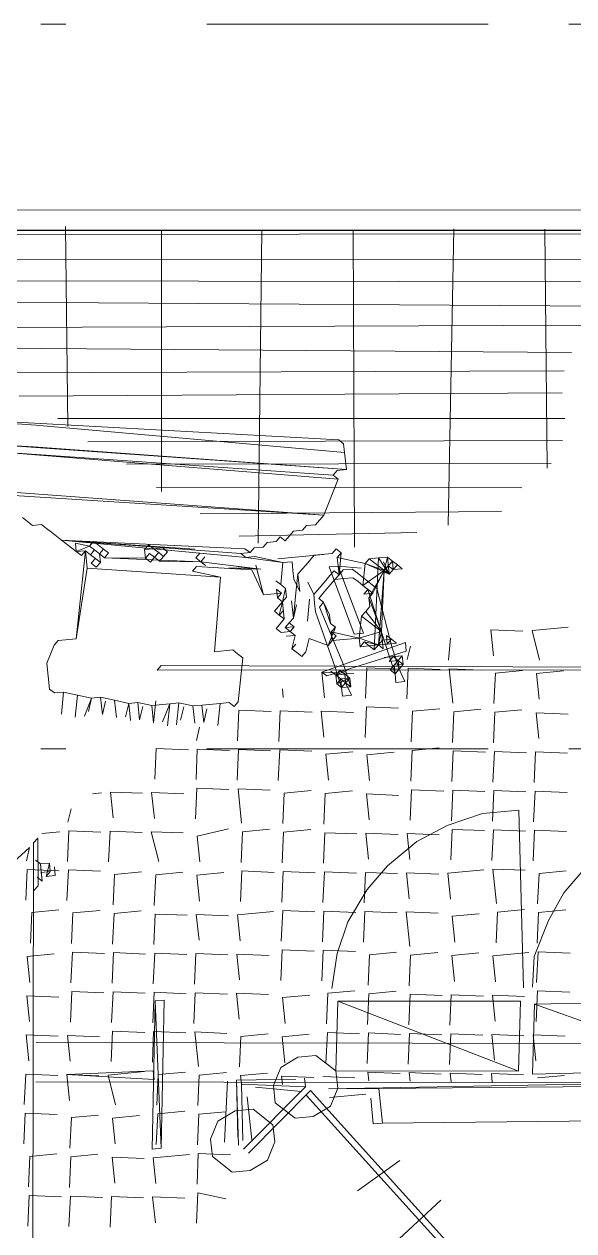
# Paper-space layout '01 Roof Support Layout' of a CAD drawing. Header units: millimetres. Extents: x 5 to 415, y 7 to 290.
# Drawn here: x 116.58 to 122.05, y 121.41 to 133.4 of the extents above; entities that cross this region are included whole.
import ezdxf

# ---------------------------------------------------------------- set-up
doc = ezdxf.new("R2010")
doc.units = ezdxf.units.MM
doc.linetypes.add('B2_DASH_DOT', pattern=[5.25, 2.8, -0.8, 0.25, -1.4])
doc.layers.add('GA_REFERENCE', color=253, linetype='Continuous')
doc.layers.add('UPPER_ROOF', color=7, linetype='Continuous')

# ---------------------------------------------------------------- blocks, each defined once
blk = doc.blocks.new('SHEET_01_ROOF')
at = {"layer": 'GA_REFERENCE', "lineweight": 5}
for p, q in [((138.681, 131.535), (106.489, 131.565)), ((106.058, 131.352), (139.107, 131.359)), ((106.058, 131.352), (139.017, 131.35)), ((128.17, 131.321), (115.687, 131.309)), ((116.995, 131.39), (117.02, 129.404)), ((117.952, 131.35), (117.95, 128.757)), ((118.95, 131.358), (118.912, 128.243)), ((119.858, 131.357), (119.869, 128.204)), ((120.856, 131.365), (120.8, 128.421)), ((121.764, 131.364), (121.785, 128.989)), ((128.107, 131.055), (115.803, 131.061)), ((127.994, 130.829), (115.871, 130.851)), ((122.344, 130.598), (115.938, 130.642)), ((122.182, 130.41), (115.965, 130.385)), ((122.029, 130.136), (116.122, 130.184)), ((121.956, 129.956), (116.238, 129.935)), ((121.934, 129.738), (116.535, 129.704)), ((116.153, 129.452), (116.701, 129.417)), ((116.242, 129.46), (119.713, 129.269)), ((119.713, 129.269), (116.242, 129.46)), ((116.701, 129.417), (119.771, 129.145)), ((121.961, 129.481), (116.921, 129.481)), ((121.938, 129.263), (117.218, 129.25)), ((119.713, 129.269), (119.762, 129.231)), ((116.13, 129.234), (116.678, 129.199)), ((119.789, 128.974), (116.13, 129.234)), ((119.658, 128.918), (116.229, 129.157)), ((116.229, 129.157), (119.708, 128.88)), ((116.678, 129.199), (119.789, 128.974)), ((119.762, 129.231), (119.771, 129.145)), ((119.771, 129.145), (119.789, 128.974)), ((119.789, 128.974), (119.771, 129.145)), ((121.825, 129.036), (117.604, 129.027)), ((119.699, 128.965), (119.658, 128.918)), ((119.658, 128.918), (119.708, 128.88)), ((119.789, 128.974), (119.699, 128.965)), ((119.564, 128.521), (116.224, 128.767)), ((121.533, 128.793), (117.901, 128.796)), ((119.708, 128.88), (119.564, 128.521)), ((119.564, 128.521), (119.708, 128.88)), ((116.273, 128.729), (119.564, 128.521)), ((121.33, 128.558), (118.336, 128.534)), ((116.619, 128.459), (116.57, 128.497)), ((116.57, 128.497), (116.619, 128.459)), ((116.669, 128.42), (116.619, 128.459)), ((116.619, 128.459), (116.669, 128.42)), ((116.759, 128.429), (116.669, 128.42)), ((116.669, 128.42), (116.759, 128.429)), ((116.808, 128.39), (116.759, 128.429)), ((116.759, 128.429), (116.808, 128.39)), ((119.393, 128.418), (119.352, 128.371)), ((119.352, 128.371), (119.393, 128.418)), ((119.483, 128.426), (119.393, 128.418)), ((119.393, 128.418), (119.483, 128.426)), ((119.564, 128.521), (119.483, 128.426)), ((119.483, 128.426), (119.564, 128.521)), ((116.857, 128.352), (116.808, 128.39)), ((116.808, 128.39), (116.857, 128.352)), ((116.907, 128.313), (116.857, 128.352)), ((116.857, 128.352), (116.907, 128.313)), ((116.956, 128.274), (116.907, 128.313)), ((116.907, 128.313), (116.956, 128.274)), ((120.49, 128.349), (118.723, 128.312)), ((119.132, 128.307), (119.091, 128.26)), ((119.091, 128.26), (119.132, 128.307)), ((119.181, 128.268), (119.132, 128.307)), ((119.132, 128.307), (119.181, 128.268)), ((119.222, 128.315), (119.181, 128.268)), ((119.181, 128.268), (119.222, 128.315)), ((119.262, 128.362), (119.222, 128.315)), ((119.222, 128.315), (119.262, 128.362)), ((119.352, 128.371), (119.262, 128.362)), ((119.262, 128.362), (119.352, 128.371)), ((117.055, 128.197), (116.956, 128.274)), ((118.781, 128.187), (116.956, 128.274)), ((116.956, 128.274), (118.741, 128.14)), ((118.282, 128.184), (116.956, 128.274)), ((116.956, 128.274), (117.873, 128.188)), ((117.104, 128.159), (117.055, 128.197)), ((117.104, 128.159), (117.055, 128.197)), ((117.055, 128.197), (117.104, 128.159)), ((117.104, 128.159), (117.096, 128.244)), ((117.096, 128.244), (117.235, 128.214)), ((117.235, 128.214), (117.104, 128.159)), ((117.104, 127.294), (117.194, 128.167)), ((117.194, 128.167), (117.104, 128.159)), ((117.154, 128.12), (117.194, 128.167)), ((117.194, 128.167), (117.212, 127.996)), ((117.194, 128.167), (117.244, 128.129)), ((117.235, 128.214), (117.275, 128.261)), ((117.235, 128.214), (117.235, 128.214)), ((117.235, 128.214), (117.284, 128.176)), ((117.284, 128.176), (117.244, 128.129)), ((117.244, 128.129), (117.284, 128.176)), ((117.275, 128.261), (117.325, 128.223)), ((117.284, 128.176), (117.334, 128.137)), ((117.334, 128.137), (117.284, 128.176)), ((117.284, 128.176), (117.334, 128.137)), ((117.325, 128.223), (117.374, 128.184)), ((117.334, 128.137), (117.374, 128.184)), ((117.374, 128.184), (117.424, 128.146)), ((117.374, 128.184), (117.424, 128.146)), ((117.783, 128.18), (117.824, 128.227)), ((117.873, 128.188), (117.783, 128.18)), ((117.792, 128.094), (117.783, 128.18)), ((117.824, 128.227), (117.873, 128.188)), ((117.873, 128.188), (117.963, 128.197)), ((117.923, 128.15), (117.873, 128.188)), ((117.873, 128.188), (118.79, 128.102)), ((117.963, 128.197), (118.012, 128.158)), ((118.831, 128.149), (118.781, 128.187)), ((118.781, 128.187), (118.831, 128.149)), ((118.781, 128.187), (118.831, 128.149)), ((118.871, 128.196), (118.831, 128.149)), ((118.831, 128.149), (118.871, 128.196)), ((118.961, 128.204), (118.871, 128.196)), ((118.871, 128.196), (118.961, 128.204)), ((119.002, 128.251), (118.961, 128.204)), ((118.961, 128.204), (119.002, 128.251)), ((119.091, 128.26), (119.002, 128.251)), ((119.002, 128.251), (119.091, 128.26)), ((119.649, 128.14), (119.689, 128.187)), ((119.689, 128.187), (119.739, 128.148)), ((117.104, 128.159), (117.154, 128.12)), ((117.244, 128.129), (117.293, 128.09)), ((117.293, 128.09), (117.253, 128.043)), ((117.302, 128.005), (117.253, 128.043)), ((117.343, 128.052), (117.293, 128.09)), ((117.343, 128.052), (117.302, 128.005)), ((117.383, 128.099), (117.334, 128.137)), ((117.343, 128.052), (117.334, 128.137)), ((117.343, 128.052), (117.343, 128.052)), ((117.424, 128.146), (117.383, 128.099)), ((118.341, 128.059), (117.383, 128.099)), ((117.383, 128.099), (117.792, 128.094)), ((117.792, 128.094), (117.833, 128.141)), ((117.842, 128.056), (117.792, 128.094)), ((117.833, 128.141), (117.882, 128.103)), ((117.882, 128.103), (117.842, 128.056)), ((117.882, 128.103), (117.923, 128.15)), ((117.931, 128.064), (117.882, 128.103)), ((117.923, 128.15), (117.972, 128.111)), ((117.972, 128.111), (117.923, 128.15)), ((117.972, 128.111), (117.931, 128.064)), ((118.341, 128.059), (117.931, 128.064)), ((118.012, 128.158), (117.972, 128.111)), ((118.332, 128.145), (118.291, 128.098)), ((118.291, 128.098), (118.341, 128.059)), ((118.291, 128.098), (118.341, 128.059)), ((118.79, 128.102), (118.332, 128.145)), ((118.341, 128.059), (118.381, 128.106)), ((118.39, 128.021), (118.341, 128.059)), ((118.341, 128.059), (118.938, 127.986)), ((118.831, 128.149), (118.741, 128.14)), ((118.741, 128.14), (118.79, 128.102)), ((118.741, 128.14), (118.79, 128.102)), ((118.79, 128.102), (118.88, 128.11)), ((118.79, 128.102), (119.159, 128.05)), ((118.88, 128.11), (119.159, 128.05)), ((119.559, 128.131), (119.109, 128.089)), ((119.136, 127.832), (119.159, 128.05)), ((119.159, 128.05), (119.249, 128.059)), ((119.249, 128.059), (119.258, 127.973)), ((119.388, 128.029), (119.469, 128.123)), ((119.469, 128.123), (119.649, 128.14)), ((119.739, 128.148), (119.698, 128.101)), ((119.698, 128.101), (119.707, 128.015)), ((119.698, 128.101), (119.707, 128.015)), ((119.977, 128.041), (119.698, 128.101)), ((119.739, 128.148), (119.716, 127.93)), ((120.017, 128.088), (119.977, 128.041)), ((120.107, 128.096), (120.017, 128.088)), ((120.017, 128.088), (120.107, 128.096)), ((120.107, 128.096), (120.017, 128.088)), ((120.017, 128.088), (120.107, 128.096)), ((120.017, 128.088), (120.215, 127.934)), ((120.017, 128.088), (120.017, 128.088)), ((120.066, 127.185), (120.107, 128.096)), ((120.197, 128.105), (120.107, 128.096)), ((120.107, 128.096), (120.197, 128.105)), ((120.215, 127.934), (120.107, 128.096)), ((120.157, 128.058), (120.215, 127.934)), ((120.197, 128.105), (120.166, 127.972)), ((120.247, 128.066), (120.166, 127.972)), ((120.197, 128.105), (120.215, 127.934)), ((120.215, 127.934), (120.197, 128.105)), ((120.197, 128.105), (120.247, 128.066)), ((120.215, 127.934), (120.197, 128.105)), ((120.247, 128.066), (120.206, 128.019)), ((120.296, 128.028), (120.247, 128.066)), ((120.255, 127.981), (120.247, 128.066)), ((117.212, 127.996), (117.104, 127.294)), ((118.538, 127.905), (117.212, 127.996)), ((118.3, 128.012), (118.26, 127.965)), ((118.26, 127.965), (118.538, 127.905)), ((118.538, 127.905), (118.26, 127.965)), ((118.848, 127.978), (118.3, 128.012)), ((118.3, 128.012), (118.848, 127.978)), ((118.938, 127.986), (118.619, 127.999)), ((118.938, 127.986), (118.709, 128.008)), ((118.965, 127.729), (118.848, 127.978)), ((118.965, 127.729), (118.889, 128.025)), ((119.258, 127.973), (119.266, 127.887)), ((119.284, 127.716), (119.307, 127.935)), ((119.307, 127.935), (119.347, 127.982)), ((119.325, 127.763), (119.307, 127.935)), ((119.347, 127.982), (119.388, 128.029)), ((119.707, 128.015), (119.617, 128.007)), ((119.868, 127.339), (119.617, 128.007)), ((119.667, 127.968), (119.626, 127.921)), ((119.716, 127.93), (119.667, 127.968)), ((119.716, 127.93), (119.676, 127.883)), ((119.707, 128.015), (119.716, 127.93)), ((119.707, 128.015), (119.936, 127.994)), ((119.707, 128.015), (119.958, 127.348)), ((119.756, 127.977), (119.716, 127.93)), ((119.846, 127.985), (119.756, 127.977)), ((119.896, 127.947), (119.846, 127.985)), ((119.945, 127.908), (119.896, 127.947)), ((119.977, 128.041), (119.954, 127.823)), ((119.977, 128.041), (119.954, 127.823)), ((119.954, 127.823), (119.977, 128.041)), ((119.954, 127.823), (120.166, 127.972)), ((120.166, 127.972), (119.954, 127.823)), ((119.954, 127.823), (120.166, 127.972)), ((120.215, 127.934), (119.977, 128.041)), ((120.166, 127.972), (119.977, 128.041)), ((120.215, 127.934), (119.977, 128.041)), ((120.012, 127.699), (120.166, 127.972)), ((120.166, 127.972), (120.012, 127.699)), ((120.053, 127.746), (120.166, 127.972)), ((120.107, 127.232), (120.166, 127.972)), ((120.138, 127.365), (120.166, 127.972)), ((120.138, 127.365), (120.166, 127.972)), ((120.206, 128.019), (120.166, 127.972)), ((120.166, 127.972), (120.215, 127.934)), ((120.166, 127.972), (120.215, 127.934)), ((120.206, 128.019), (120.206, 128.019)), ((120.206, 128.019), (120.255, 127.981)), ((120.215, 127.934), (120.255, 127.981)), ((120.255, 127.981), (120.296, 128.028)), ((120.345, 127.989), (120.255, 127.981)), ((120.255, 127.981), (120.255, 127.981)), ((120.296, 128.028), (120.296, 128.028)), ((120.296, 128.028), (120.345, 127.989)), ((118.538, 127.905), (118.479, 127.165)), ((118.538, 127.905), (118.479, 127.165)), ((119.087, 127.87), (119.136, 127.832)), ((119.185, 127.793), (119.136, 127.832)), ((119.136, 127.832), (119.185, 127.793)), ((119.266, 127.887), (119.325, 127.763)), ((119.325, 127.763), (119.266, 127.887)), ((119.406, 127.857), (119.464, 127.733)), ((119.545, 127.827), (119.505, 127.78)), ((119.586, 127.874), (119.545, 127.827)), ((119.676, 127.883), (119.554, 127.742)), ((119.626, 127.921), (119.586, 127.874)), ((119.635, 127.836), (119.595, 127.789)), ((119.676, 127.883), (119.635, 127.836)), ((119.765, 127.891), (119.676, 127.883)), ((119.855, 127.9), (119.765, 127.891)), ((119.905, 127.861), (119.855, 127.9)), ((119.954, 127.823), (119.905, 127.861)), ((119.995, 127.87), (119.945, 127.908)), ((120.053, 127.746), (119.954, 127.823)), ((119.954, 127.823), (120.053, 127.746)), ((119.954, 127.823), (120.004, 127.784)), ((120.004, 127.784), (119.954, 127.823)), ((120.004, 127.784), (119.954, 127.823)), ((120.044, 127.831), (119.995, 127.87)), ((120.093, 127.793), (120.044, 127.831)), ((119.145, 127.746), (118.965, 127.729)), ((119.145, 127.746), (118.965, 127.729)), ((119.145, 127.746), (119.095, 127.785)), ((119.095, 127.785), (119.104, 127.699)), ((119.145, 127.746), (119.095, 127.785)), ((119.104, 127.699), (119.145, 127.746)), ((119.104, 127.699), (119.145, 127.746)), ((119.104, 127.699), (119.145, 127.746)), ((119.154, 127.661), (119.104, 127.699)), ((119.154, 127.661), (119.104, 127.699)), ((119.185, 127.793), (119.154, 127.661)), ((119.185, 127.793), (119.154, 127.661)), ((119.154, 127.661), (119.194, 127.708)), ((119.185, 127.793), (119.194, 127.708)), ((119.262, 127.498), (119.284, 127.716)), ((119.424, 127.686), (119.401, 127.468)), ((119.505, 127.78), (119.464, 127.733)), ((119.464, 127.733), (119.473, 127.648)), ((119.554, 127.742), (119.514, 127.695)), ((119.554, 127.742), (119.514, 127.695)), ((119.514, 127.695), (119.563, 127.656)), ((119.514, 127.695), (119.563, 127.656)), ((119.595, 127.789), (119.554, 127.742)), ((120.004, 127.784), (119.963, 127.737)), ((119.963, 127.737), (120.004, 127.784)), ((119.963, 127.737), (120.053, 127.746)), ((120.053, 127.746), (119.963, 127.737)), ((120.205, 127.155), (120.004, 127.784)), ((120.012, 127.699), (120.053, 127.746)), ((120.053, 127.746), (120.012, 127.699)), ((120.053, 127.746), (120.012, 127.699)), ((120.138, 127.365), (120.012, 127.699)), ((120.012, 127.699), (120.138, 127.365)), ((120.012, 127.699), (120.021, 127.613)), ((120.012, 127.699), (120.021, 127.613)), ((120.246, 127.202), (120.093, 127.793)), ((119.073, 127.567), (119.113, 127.614)), ((119.073, 127.567), (119.113, 127.614)), ((119.113, 127.614), (119.073, 127.567)), ((119.122, 127.528), (119.073, 127.567)), ((119.122, 127.528), (119.073, 127.567)), ((119.113, 127.614), (119.154, 127.661)), ((119.154, 127.661), (119.122, 127.528)), ((119.163, 127.575), (119.122, 127.528)), ((119.172, 127.49), (119.154, 127.661)), ((119.262, 127.498), (119.244, 127.669)), ((119.293, 127.631), (119.262, 127.498)), ((119.473, 127.648), (119.482, 127.562)), ((119.563, 127.656), (119.522, 127.609)), ((119.522, 127.609), (119.765, 127.027)), ((119.563, 127.656), (119.621, 127.532)), ((119.63, 127.446), (119.563, 127.656)), ((119.563, 127.656), (119.621, 127.532)), ((119.63, 127.446), (119.563, 127.656)), ((119.981, 127.566), (119.94, 127.519)), ((119.981, 127.566), (119.94, 127.519)), ((119.981, 127.566), (119.94, 127.519)), ((120.021, 127.613), (119.981, 127.566)), ((120.021, 127.613), (119.981, 127.566)), ((120.138, 127.365), (119.981, 127.566)), ((119.172, 127.49), (119.122, 127.528)), ((119.131, 127.443), (119.172, 127.49)), ((119.172, 127.49), (119.172, 127.49)), ((119.181, 127.404), (119.221, 127.451)), ((119.221, 127.451), (119.262, 127.498)), ((119.262, 127.498), (119.221, 127.451)), ((119.221, 127.451), (119.27, 127.412)), ((119.27, 127.412), (119.221, 127.451)), ((119.221, 127.451), (119.27, 127.412)), ((119.482, 127.562), (119.675, 127.018)), ((119.621, 127.532), (119.63, 127.446)), ((119.621, 127.532), (119.63, 127.446)), ((119.63, 127.446), (119.68, 127.408)), ((119.63, 127.446), (119.63, 127.446)), ((119.94, 127.519), (119.918, 127.301)), ((119.94, 127.519), (119.918, 127.301)), ((119.918, 127.301), (119.94, 127.519)), ((120.138, 127.365), (119.94, 127.519)), ((119.94, 127.519), (120.138, 127.365)), ((120.138, 127.365), (119.94, 127.519)), ((119.94, 127.519), (120.138, 127.365)), ((119.091, 127.395), (119.131, 127.443)), ((119.14, 127.357), (119.091, 127.395)), ((119.23, 127.365), (119.14, 127.357)), ((119.23, 127.365), (119.14, 127.357)), ((119.27, 127.412), (119.181, 127.404)), ((119.181, 127.404), (119.23, 127.365)), ((119.279, 127.327), (119.189, 127.318)), ((119.27, 127.412), (119.23, 127.365)), ((119.23, 127.365), (119.27, 127.412)), ((119.279, 127.327), (119.23, 127.365)), ((119.248, 127.194), (119.279, 127.327)), ((119.248, 127.194), (119.279, 127.327)), ((119.27, 127.412), (119.27, 127.412)), ((119.68, 127.408), (119.607, 127.228)), ((119.68, 127.408), (119.639, 127.361)), ((119.639, 127.361), (119.688, 127.322)), ((119.648, 127.275), (119.639, 127.361)), ((119.639, 127.361), (119.918, 127.301)), ((119.958, 127.348), (119.868, 127.339)), ((120.138, 127.365), (119.918, 127.301)), ((120.138, 127.365), (119.918, 127.301)), ((119.918, 127.301), (120.138, 127.365)), ((120.107, 127.232), (120.138, 127.365)), ((120.107, 127.232), (120.138, 127.365)), ((120.138, 127.365), (120.107, 127.232)), ((120.107, 127.232), (120.138, 127.365)), ((120.156, 127.194), (120.138, 127.365)), ((120.156, 127.194), (120.138, 127.365)), ((120.237, 127.288), (120.188, 127.326)), ((120.188, 127.326), (120.196, 127.241)), ((121.226, 127.381), (121.253, 127.124)), ((121.226, 127.381), (121.545, 127.368)), ((121.635, 127.376), (121.995, 127.41)), ((121.635, 127.376), (121.711, 127.081)), ((116.811, 127.051), (116.883, 127.23)), ((116.883, 127.23), (116.924, 127.277)), ((116.924, 127.277), (117.104, 127.294)), ((119.248, 127.194), (119.288, 127.241)), ((119.419, 127.297), (119.387, 127.164)), ((119.387, 127.164), (119.419, 127.297)), ((119.607, 127.228), (119.419, 127.297)), ((119.544, 126.963), (120.376, 127.258)), ((119.648, 127.275), (119.607, 127.228)), ((119.688, 127.322), (119.648, 127.275)), ((119.918, 127.301), (119.648, 127.275)), ((120.107, 127.232), (119.918, 127.301)), ((119.918, 127.301), (120.107, 127.232)), ((119.918, 127.301), (120.107, 127.232)), ((119.918, 127.301), (119.927, 127.215)), ((119.927, 127.215), (119.967, 127.262)), ((120.107, 127.232), (119.927, 127.215)), ((119.967, 127.262), (120.107, 127.232)), ((119.967, 127.262), (119.967, 127.262)), ((119.967, 127.262), (120.066, 127.185)), ((120.066, 127.185), (120.107, 127.232)), ((120.107, 127.232), (120.147, 127.279)), ((120.196, 127.241), (120.107, 127.232)), ((120.107, 127.232), (120.196, 127.241)), ((120.156, 127.194), (120.107, 127.232)), ((120.107, 127.232), (120.156, 127.194)), ((120.107, 127.232), (120.107, 127.232)), ((120.107, 127.232), (120.156, 127.194)), ((120.147, 127.279), (120.237, 127.288)), ((120.147, 127.279), (120.147, 127.279)), ((120.237, 127.288), (120.196, 127.241)), ((120.286, 127.249), (120.196, 127.241)), ((120.237, 127.288), (120.286, 127.249)), ((120.385, 127.172), (120.376, 127.258)), ((120.426, 127.219), (120.394, 127.086)), ((120.826, 127.3), (120.803, 127.082)), ((118.479, 127.165), (118.659, 127.182)), ((118.659, 127.182), (118.708, 127.143)), ((118.708, 127.143), (118.758, 127.105)), ((118.758, 127.105), (118.735, 126.887)), ((119.297, 127.156), (119.248, 127.194)), ((119.297, 127.156), (119.248, 127.194)), ((119.347, 127.117), (119.297, 127.156)), ((119.347, 127.117), (119.297, 127.156)), ((119.387, 127.164), (119.347, 127.117)), ((119.387, 127.164), (119.347, 127.117)), ((120.385, 127.172), (119.594, 126.924)), ((120.345, 127.125), (120.165, 127.108)), ((120.273, 126.945), (120.205, 127.155)), ((120.255, 127.116), (120.214, 127.069)), ((120.214, 127.069), (120.255, 127.116)), ((120.255, 127.116), (120.214, 127.069)), ((120.313, 126.992), (120.246, 127.202)), ((120.345, 127.125), (120.255, 127.116)), ((120.304, 127.078), (120.255, 127.116)), ((120.255, 127.116), (120.304, 127.078)), ((120.345, 127.125), (120.304, 127.078)), ((120.304, 127.078), (120.345, 127.125)), ((120.345, 127.125), (120.345, 127.125)), ((120.345, 127.125), (120.354, 127.039)), ((120.345, 127.125), (120.345, 127.125)), ((120.345, 127.125), (120.345, 127.125)), ((116.838, 126.794), (116.811, 127.051)), ((117.949, 127.028), (117.908, 126.981)), ((117.908, 126.981), (127.168, 126.991)), ((127.168, 126.991), (117.949, 127.028)), ((119.684, 126.933), (119.634, 126.971)), ((119.675, 127.018), (119.742, 126.809)), ((119.814, 126.988), (119.684, 126.933)), ((119.684, 126.933), (119.724, 126.98)), ((119.724, 126.98), (119.774, 126.941)), ((119.765, 127.027), (119.832, 126.817)), ((119.814, 126.988), (119.814, 126.988)), ((119.994, 127.005), (119.98, 126.702)), ((119.994, 127.005), (120.313, 126.992)), ((120.304, 127.078), (120.214, 127.069)), ((120.214, 127.069), (120.214, 127.069)), ((120.264, 127.031), (120.223, 126.984)), ((120.223, 126.984), (120.264, 127.031)), ((120.223, 126.984), (120.273, 126.945)), ((120.273, 126.945), (120.223, 126.984)), ((120.264, 127.031), (120.304, 127.078)), ((120.264, 127.031), (120.304, 127.078)), ((120.264, 127.031), (120.304, 127.078)), ((120.264, 127.031), (120.304, 127.078)), ((120.264, 127.031), (120.354, 127.039)), ((120.354, 127.039), (120.264, 127.031)), ((120.264, 127.031), (120.264, 127.031)), ((120.264, 127.031), (120.264, 127.031)), ((120.264, 127.031), (120.264, 127.031)), ((120.273, 126.945), (120.264, 127.031)), ((120.273, 126.945), (120.264, 127.031)), ((120.273, 126.945), (120.264, 127.031)), ((120.313, 126.992), (120.273, 126.945)), ((120.304, 127.078), (120.354, 127.039)), ((120.304, 127.078), (120.354, 127.039)), ((120.304, 127.078), (120.354, 127.039)), ((120.313, 126.992), (120.304, 127.078)), ((120.313, 126.992), (120.304, 127.078)), ((120.313, 126.992), (120.354, 127.039)), ((120.354, 127.039), (120.313, 126.992)), ((120.371, 126.868), (120.313, 126.992)), ((120.403, 127.001), (120.389, 126.697)), ((120.403, 127.001), (120.722, 126.988)), ((120.812, 126.996), (120.848, 126.654)), ((120.812, 126.996), (121.131, 126.983)), ((121.271, 126.953), (121.54, 126.978)), ((121.68, 126.948), (121.949, 126.974)), ((118.735, 126.887), (118.712, 126.668)), ((119.544, 126.963), (119.571, 126.706)), ((119.544, 126.963), (119.863, 126.95)), ((119.594, 126.924), (119.544, 126.963)), ((119.774, 126.941), (119.684, 126.933)), ((119.684, 126.933), (119.774, 126.941)), ((119.774, 126.941), (119.684, 126.933)), ((119.684, 126.933), (119.774, 126.941)), ((119.684, 126.933), (119.684, 126.933)), ((119.684, 126.933), (119.733, 126.894)), ((119.733, 126.894), (119.684, 126.933)), ((119.684, 126.933), (119.693, 126.847)), ((119.684, 126.933), (119.684, 126.933)), ((119.823, 126.903), (119.693, 126.847)), ((119.733, 126.894), (119.693, 126.847)), ((119.693, 126.847), (119.733, 126.894)), ((119.733, 126.894), (119.693, 126.847)), ((119.733, 126.894), (119.693, 126.847)), ((119.693, 126.847), (119.742, 126.809)), ((119.733, 126.894), (119.823, 126.903)), ((119.733, 126.894), (119.823, 126.903)), ((119.733, 126.894), (119.733, 126.894)), ((119.782, 126.856), (119.733, 126.894)), ((119.782, 126.856), (119.733, 126.894)), ((119.782, 126.856), (119.733, 126.894)), ((119.782, 126.856), (119.733, 126.894)), ((119.742, 126.809), (119.733, 126.894)), ((119.742, 126.809), (119.733, 126.894)), ((119.742, 126.809), (119.733, 126.894)), ((119.742, 126.809), (119.782, 126.856)), ((119.742, 126.809), (119.782, 126.856)), ((119.742, 126.809), (119.782, 126.856)), ((119.774, 126.941), (119.774, 126.941)), ((119.774, 126.941), (119.774, 126.941)), ((119.823, 126.903), (119.774, 126.941)), ((119.782, 126.856), (119.774, 126.941)), ((119.774, 126.941), (119.823, 126.903)), ((119.823, 126.903), (119.782, 126.856)), ((119.823, 126.903), (119.782, 126.856)), ((119.823, 126.903), (119.782, 126.856)), ((119.823, 126.903), (119.782, 126.856)), ((119.782, 126.856), (119.841, 126.732)), ((119.782, 126.856), (119.832, 126.817)), ((119.782, 126.856), (119.832, 126.817)), ((119.782, 126.856), (119.832, 126.817)), ((119.823, 126.903), (119.823, 126.903)), ((119.823, 126.903), (119.823, 126.903)), ((119.823, 126.903), (119.832, 126.817)), ((119.832, 126.817), (119.823, 126.903)), ((120.281, 126.86), (120.273, 126.945)), ((120.371, 126.868), (120.281, 126.86)), ((121.271, 126.953), (121.257, 126.649)), ((121.68, 126.948), (121.706, 126.692)), ((116.887, 126.755), (116.838, 126.794)), ((116.977, 126.764), (116.887, 126.755)), ((116.977, 126.764), (116.955, 126.546)), ((116.955, 126.546), (116.977, 126.764)), ((117.117, 126.734), (116.977, 126.764)), ((117.117, 126.734), (117.094, 126.516)), ((117.094, 126.516), (117.117, 126.734)), ((117.256, 126.704), (117.117, 126.734)), ((119.153, 126.796), (119.162, 126.711)), ((119.832, 126.817), (119.742, 126.809)), ((119.742, 126.809), (119.751, 126.723)), ((119.742, 126.809), (119.742, 126.809)), ((119.742, 126.809), (119.742, 126.809)), ((119.751, 126.723), (119.841, 126.732)), ((117.184, 126.524), (117.256, 126.704)), ((117.256, 126.704), (117.224, 126.571)), ((117.346, 126.712), (117.256, 126.704)), ((117.485, 126.682), (117.346, 126.712)), ((117.364, 126.541), (117.346, 126.712)), ((117.395, 126.674), (117.364, 126.541)), ((117.625, 126.652), (117.485, 126.682)), ((117.485, 126.682), (117.503, 126.511)), ((117.503, 126.511), (117.485, 126.682)), ((117.593, 126.519), (117.625, 126.652)), ((117.714, 126.661), (117.625, 126.652)), ((117.642, 126.481), (117.625, 126.652)), ((117.854, 126.63), (117.714, 126.661)), ((117.732, 126.489), (117.714, 126.661)), ((117.764, 126.622), (117.732, 126.489)), ((118.034, 126.647), (117.854, 126.63)), ((117.872, 126.459), (117.854, 126.63)), ((117.894, 126.678), (117.872, 126.459)), ((117.962, 126.468), (118.034, 126.647)), ((118.034, 126.647), (118.011, 126.429)), ((118.124, 126.656), (118.034, 126.647)), ((118.101, 126.438), (118.124, 126.656)), ((118.263, 126.626), (118.124, 126.656)), ((118.141, 126.485), (118.173, 126.617)), ((118.353, 126.634), (118.263, 126.626)), ((118.263, 126.626), (118.281, 126.455)), ((118.281, 126.455), (118.263, 126.626)), ((118.533, 126.651), (118.353, 126.634)), ((118.371, 126.463), (118.353, 126.634)), ((118.533, 126.651), (118.51, 126.433)), ((118.51, 126.433), (118.533, 126.651)), ((118.623, 126.66), (118.533, 126.651)), ((118.672, 126.621), (118.623, 126.66)), ((118.712, 126.668), (118.672, 126.621)), ((119.989, 126.616), (119.975, 126.312)), ((119.989, 126.616), (120.308, 126.603)), ((118.402, 126.596), (118.371, 126.463)), ((118.721, 126.583), (118.708, 126.279)), ((118.721, 126.583), (119.04, 126.57)), ((119.13, 126.578), (119.117, 126.274)), ((119.13, 126.578), (119.45, 126.565)), ((119.54, 126.574), (119.566, 126.317)), ((119.54, 126.574), (119.859, 126.56)), ((120.448, 126.573), (120.434, 126.269)), ((120.448, 126.573), (120.717, 126.598)), ((120.857, 126.568), (120.843, 126.264)), ((120.857, 126.568), (121.126, 126.594)), ((121.266, 126.564), (121.252, 126.26)), ((121.266, 126.564), (121.535, 126.589)), ((121.675, 126.559), (121.702, 126.302)), ((121.675, 126.559), (121.994, 126.546)), ((118.33, 126.416), (118.299, 126.284)), ((117.898, 126.203), (117.885, 125.899)), ((117.898, 126.203), (118.218, 126.189)), ((118.307, 126.198), (118.294, 125.894)), ((118.307, 126.198), (118.627, 126.185)), ((118.716, 126.193), (118.703, 125.889)), ((118.716, 126.193), (119.036, 126.18)), ((119.126, 126.189), (119.112, 125.885)), ((119.126, 126.189), (119.445, 126.176)), ((119.584, 126.146), (119.854, 126.171)), ((119.584, 126.146), (119.611, 125.889)), ((119.993, 126.141), (120.263, 126.166)), ((119.993, 126.141), (120.02, 125.884)), ((120.443, 126.183), (120.429, 125.88)), ((120.443, 126.183), (120.712, 126.209)), ((120.852, 126.179), (120.838, 125.875)), ((120.852, 126.179), (121.171, 126.166)), ((121.261, 126.174), (121.247, 125.87)), ((121.261, 126.174), (121.58, 126.161)), ((121.67, 126.17), (121.656, 125.866)), ((121.67, 126.17), (121.989, 126.156)), ((117.444, 125.771), (117.471, 125.514)), ((117.444, 125.771), (117.763, 125.758)), ((117.853, 125.766), (117.88, 125.509)), ((117.853, 125.766), (118.172, 125.753)), ((118.303, 125.809), (118.289, 125.505)), ((118.303, 125.809), (118.622, 125.795)), ((118.712, 125.804), (118.747, 125.462)), ((118.712, 125.804), (119.031, 125.791)), ((119.17, 125.761), (119.44, 125.786)), ((119.579, 125.756), (119.849, 125.782)), ((120.438, 125.794), (120.424, 125.49)), ((120.438, 125.794), (120.757, 125.781)), ((120.847, 125.789), (120.833, 125.486)), ((120.847, 125.789), (121.166, 125.776)), ((121.256, 125.785), (121.242, 125.481)), ((121.256, 125.785), (121.575, 125.772)), ((121.665, 125.78), (121.651, 125.476)), ((121.665, 125.78), (121.984, 125.767)), ((117.264, 125.754), (117.354, 125.762)), ((119.17, 125.761), (119.156, 125.457)), ((119.579, 125.756), (119.565, 125.452)), ((119.988, 125.752), (120.015, 125.495)), ((119.988, 125.752), (120.307, 125.738)), ((117.053, 125.604), (117.021, 125.472)), ((121.143, 125.558), (120.793, 125.438)), ((121.503, 125.592), (121.143, 125.558)), ((121.551, 123.825), (121.503, 125.592)), ((118.307, 125.334), (118.617, 125.406)), ((120.793, 125.438), (120.491, 125.28)), ((116.72, 125.313), (116.679, 125.266)), ((116.724, 124.838), (116.72, 125.313)), ((116.76, 125.36), (116.94, 125.377)), ((117.03, 125.386), (117.016, 125.082)), ((117.03, 125.386), (117.349, 125.373)), ((117.439, 125.381), (117.425, 125.077)), ((117.439, 125.381), (117.758, 125.368)), ((117.848, 125.377), (117.924, 125.081)), ((117.848, 125.377), (118.167, 125.364)), ((118.307, 125.334), (118.333, 125.077)), ((118.756, 125.376), (118.743, 125.072)), ((118.756, 125.376), (119.026, 125.401)), ((119.165, 125.371), (119.152, 125.068)), ((119.165, 125.371), (119.435, 125.397)), ((119.574, 125.367), (119.561, 125.063)), ((119.574, 125.367), (119.894, 125.354)), ((119.983, 125.362), (120.01, 125.105)), ((119.983, 125.362), (120.303, 125.349)), ((120.393, 125.358), (120.419, 125.101)), ((120.393, 125.358), (120.712, 125.344)), ((120.842, 125.4), (120.828, 125.096)), ((120.842, 125.4), (121.161, 125.387)), ((121.251, 125.395), (121.237, 125.092)), ((121.251, 125.395), (121.57, 125.382)), ((121.66, 125.391), (121.646, 125.087)), ((121.66, 125.391), (121.979, 125.378)), ((116.639, 125.219), (116.265, 124.882)), ((116.639, 125.219), (116.607, 125.087)), ((116.679, 125.266), (116.66, 113.25)), ((120.491, 125.28), (120.199, 125.037)), ((116.697, 125.095), (116.747, 125.057)), ((116.747, 125.057), (116.836, 125.065)), ((116.836, 125.065), (116.747, 125.057)), ((116.747, 125.057), (116.764, 124.885)), ((116.747, 125.057), (116.747, 125.057)), ((116.747, 125.057), (116.755, 124.971)), ((116.805, 124.933), (116.836, 125.065)), ((116.836, 125.065), (116.845, 124.98)), ((122.195, 125.052), (121.952, 124.77)), ((116.616, 125.001), (116.602, 124.697)), ((116.616, 125.001), (116.935, 124.988)), ((116.845, 124.98), (116.755, 124.971)), ((116.755, 124.971), (116.764, 124.885)), ((116.845, 124.98), (116.805, 124.933)), ((116.805, 124.933), (116.895, 124.941)), ((116.895, 124.941), (116.886, 125.027)), ((116.886, 125.027), (116.895, 124.941)), ((116.895, 124.941), (116.895, 124.941)), ((117.025, 124.997), (117.011, 124.693)), ((117.025, 124.997), (117.344, 124.983)), ((117.484, 124.953), (117.47, 124.65)), ((117.484, 124.953), (117.753, 124.979)), ((117.893, 124.949), (117.879, 124.645)), ((117.893, 124.949), (118.163, 124.974)), ((118.302, 124.944), (118.572, 124.97)), ((118.302, 124.944), (118.329, 124.687)), ((118.751, 124.987), (118.738, 124.683)), ((118.751, 124.987), (119.071, 124.973)), ((119.16, 124.982), (119.147, 124.678)), ((119.16, 124.982), (119.48, 124.969)), ((119.57, 124.977), (119.556, 124.674)), ((119.57, 124.977), (119.889, 124.964)), ((119.979, 124.973), (119.965, 124.669)), ((119.979, 124.973), (120.298, 124.96)), ((120.199, 125.037), (119.996, 124.802)), ((120.388, 124.968), (120.414, 124.711)), ((120.388, 124.968), (120.707, 124.955)), ((120.797, 124.964), (121.156, 124.997)), ((120.797, 124.964), (120.824, 124.707)), ((121.246, 125.006), (121.282, 124.664)), ((121.246, 125.006), (121.566, 124.993)), ((121.705, 124.963), (121.691, 124.659)), ((121.705, 124.963), (121.975, 124.988)), ((116.683, 124.791), (116.724, 124.838)), ((116.764, 124.885), (116.715, 124.924)), ((116.764, 124.885), (116.715, 124.924)), ((119.996, 124.802), (119.803, 124.481)), ((121.952, 124.77), (121.799, 124.496)), ((116.661, 124.573), (116.647, 124.269)), ((116.661, 124.573), (116.93, 124.599)), ((117.07, 124.569), (117.056, 124.265)), ((117.07, 124.569), (117.34, 124.594)), ((117.479, 124.564), (117.749, 124.589)), ((118.706, 124.55), (119.066, 124.584)), ((119.156, 124.593), (119.142, 124.289)), ((119.156, 124.593), (119.475, 124.579)), ((119.565, 124.588), (119.551, 124.284)), ((119.565, 124.588), (119.884, 124.575)), ((119.974, 124.583), (119.96, 124.279)), ((119.974, 124.583), (120.293, 124.57)), ((120.383, 124.579), (120.419, 124.236)), ((120.383, 124.579), (120.702, 124.566)), ((121.291, 124.578), (121.277, 124.274)), ((121.291, 124.578), (121.561, 124.603)), ((121.7, 124.573), (121.686, 124.27)), ((121.7, 124.573), (121.97, 124.599)), ((117.479, 124.564), (117.465, 124.26)), ((117.888, 124.559), (117.874, 124.256)), ((117.888, 124.559), (118.207, 124.546)), ((118.297, 124.555), (118.324, 124.298)), ((118.297, 124.555), (118.616, 124.542)), ((118.706, 124.55), (118.733, 124.293)), ((119.803, 124.481), (119.699, 124.168)), ((120.841, 124.536), (121.111, 124.561)), ((120.841, 124.536), (120.868, 124.279)), ((121.799, 124.496), (121.655, 124.137)), ((116.615, 124.137), (116.885, 124.162)), ((116.615, 124.137), (116.642, 123.88)), ((117.065, 124.179), (117.051, 123.875)), ((117.065, 124.179), (117.384, 124.166)), ((117.474, 124.175), (117.46, 123.871)), ((117.474, 124.175), (117.793, 124.161)), ((117.883, 124.17), (117.869, 123.866)), ((117.883, 124.17), (118.202, 124.157)), ((118.292, 124.165), (118.278, 123.862)), ((118.292, 124.165), (118.611, 124.152)), ((118.701, 124.161), (118.728, 123.904)), ((118.701, 124.161), (119.02, 124.148)), ((119.151, 124.203), (119.137, 123.899)), ((119.151, 124.203), (119.47, 124.19)), ((119.56, 124.199), (119.546, 123.895)), ((119.56, 124.199), (119.879, 124.185)), ((119.699, 124.168), (119.645, 123.818)), ((120.018, 124.155), (120.005, 123.852)), ((120.018, 124.155), (120.288, 124.181)), ((120.427, 124.151), (120.414, 123.847)), ((120.427, 124.151), (120.697, 124.176)), ((120.837, 124.146), (121.106, 124.172)), ((120.837, 124.146), (120.863, 123.889)), ((121.246, 124.142), (121.605, 124.175)), ((121.246, 124.142), (121.272, 123.885)), ((121.655, 124.137), (121.641, 123.833)), ((121.695, 124.184), (121.681, 123.88)), ((121.695, 124.184), (122.014, 124.171)), ((116.611, 123.747), (116.637, 123.491)), ((116.611, 123.747), (116.93, 123.734)), ((117.06, 123.79), (117.046, 123.486)), ((117.06, 123.79), (117.379, 123.777)), ((117.469, 123.785), (117.455, 123.481)), ((117.469, 123.785), (117.788, 123.772)), ((117.878, 123.781), (117.865, 123.477)), ((117.878, 123.781), (118.197, 123.767)), ((118.287, 123.776), (118.274, 123.472)), ((118.287, 123.776), (118.606, 123.763)), ((118.696, 123.771), (118.723, 123.515)), ((118.696, 123.771), (119.016, 123.758)), ((119.155, 123.728), (119.425, 123.754)), ((119.155, 123.728), (119.182, 123.471)), ((119.605, 123.771), (119.591, 123.467)), ((119.605, 123.771), (119.874, 123.796)), ((120.014, 123.766), (120, 123.462)), ((120.014, 123.766), (120.283, 123.791)), ((120.423, 123.761), (120.409, 123.458)), ((120.423, 123.761), (120.742, 123.748)), ((120.832, 123.757), (120.818, 123.453)), ((120.832, 123.757), (121.151, 123.744)), ((121.241, 123.752), (121.268, 123.495)), ((121.241, 123.752), (121.56, 123.739)), ((121.69, 123.795), (121.677, 123.491)), ((121.69, 123.795), (122.01, 123.781)), ((117.859, 122.223), (117.887, 123.695)), ((117.887, 123.695), (117.977, 123.703)), ((117.949, 122.231), (117.887, 123.695)), ((117.887, 123.695), (117.949, 122.231)), ((117.977, 123.703), (117.949, 122.231)), ((119.703, 123.693), (119.685, 123)), ((119.703, 123.693), (121.519, 123.692)), ((121.501, 122.999), (119.703, 123.693)), ((121.501, 122.999), (119.703, 123.693)), ((119.703, 123.693), (121.519, 123.692)), ((121.519, 123.692), (121.501, 122.999)), ((121.659, 123.662), (121.64, 122.969)), ((121.659, 123.662), (123.515, 123.707)), ((121.659, 123.662), (123.515, 123.707)), ((123.497, 123.014), (121.659, 123.662)), ((123.497, 123.014), (121.659, 123.662)), ((117.464, 123.396), (117.451, 123.092)), ((117.464, 123.396), (117.784, 123.383)), ((117.873, 123.391), (117.86, 123.087)), ((117.873, 123.391), (118.193, 123.378)), ((118.283, 123.387), (118.318, 123.044)), ((118.283, 123.387), (118.602, 123.373)), ((118.741, 123.343), (119.011, 123.369)), ((119.6, 123.381), (119.586, 123.077)), ((119.6, 123.381), (119.919, 123.368)), ((120.009, 123.377), (119.995, 123.073)), ((120.009, 123.377), (120.328, 123.363)), ((120.418, 123.372), (120.404, 123.068)), ((120.418, 123.372), (120.737, 123.359)), ((120.827, 123.367), (120.813, 123.064)), ((120.827, 123.367), (121.146, 123.354)), ((116.606, 123.358), (116.632, 123.101)), ((116.606, 123.358), (116.925, 123.345)), ((116.705, 123.281), (128.419, 123.263)), ((117.015, 123.353), (117.042, 123.097)), ((117.015, 123.353), (117.334, 123.34)), ((118.741, 123.343), (118.727, 123.04)), ((119.15, 123.339), (119.42, 123.364)), ((119.15, 123.339), (119.177, 123.082)), ((121.236, 123.363), (121.263, 123.106)), ((121.236, 123.363), (121.555, 123.35)), ((121.645, 123.358), (121.672, 123.101)), ((121.645, 123.358), (121.964, 123.345)), ((119.307, 123.137), (119.136, 123.035)), ((119.487, 123.154), (119.307, 123.137)), ((119.685, 123), (119.487, 123.154)), ((119.136, 123.035), (119.064, 122.855)), ((121.64, 122.969), (123.497, 123.014)), ((116.601, 122.969), (116.587, 122.665)), ((116.601, 122.969), (116.92, 122.955)), ((116.7, 122.891), (128.415, 122.873)), ((117.01, 122.964), (117.869, 123.002)), ((117.877, 122.916), (117.01, 122.964)), ((117.01, 122.964), (117.037, 122.707)), ((117.01, 122.964), (117.329, 122.951)), ((117.419, 122.959), (117.779, 122.993)), ((117.419, 122.959), (117.495, 122.664)), ((117.869, 123.002), (117.877, 122.916)), ((117.918, 122.963), (117.904, 122.659)), ((117.918, 122.963), (118.188, 122.989)), ((118.327, 122.959), (118.313, 122.655)), ((118.327, 122.959), (118.597, 122.984)), ((118.578, 122.291), (118.606, 122.898)), ((118.696, 122.907), (119.285, 122.919)), ((118.709, 122.346), (118.696, 122.907)), ((118.718, 122.261), (118.696, 122.907)), ((118.736, 122.954), (119.006, 122.979)), ((118.736, 122.954), (118.745, 122.868)), ((119.145, 122.949), (119.154, 122.864)), ((119.145, 122.949), (119.464, 122.936)), ((119.374, 122.928), (119.383, 122.842)), ((119.554, 122.945), (119.873, 122.932)), ((123.645, 122.899), (119.613, 122.821)), ((119.703, 122.829), (119.685, 123)), ((119.685, 123), (121.501, 122.999)), ((120.004, 122.987), (120.013, 122.902)), ((120.004, 122.987), (120.323, 122.974)), ((120.413, 122.983), (120.422, 122.897)), ((120.413, 122.983), (120.732, 122.969)), ((120.822, 122.978), (120.831, 122.892)), ((120.822, 122.978), (121.141, 122.965)), ((121.231, 122.973), (121.24, 122.888)), ((121.231, 122.973), (121.55, 122.96)), ((121.69, 122.93), (121.959, 122.956)), ((119.383, 122.842), (118.745, 122.868)), ((118.745, 122.868), (118.758, 122.308)), ((119.383, 122.842), (118.767, 122.222)), ((119.433, 122.804), (118.816, 122.184)), ((118.884, 122.838), (119.343, 122.795)), ((119.064, 122.855), (119.082, 122.684)), ((119.433, 122.804), (121.126, 120.932)), ((120.112, 122.824), (119.613, 122.821)), ((119.622, 122.735), (119.981, 122.769)), ((119.63, 122.649), (119.703, 122.829)), ((124.193, 122.864), (120.112, 122.824)), ((120.147, 122.482), (120.112, 122.824)), ((118.848, 122.316), (118.803, 122.744)), ((119.082, 122.684), (119.28, 122.53)), ((119.392, 122.757), (121.085, 120.885)), ((119.46, 122.547), (119.63, 122.649)), ((120.031, 122.73), (120.057, 122.474)), ((116.596, 122.579), (116.582, 122.275)), ((116.596, 122.579), (116.915, 122.566)), ((117.055, 122.536), (117.041, 122.232)), ((117.055, 122.536), (117.324, 122.561)), ((117.464, 122.531), (117.733, 122.557)), ((117.464, 122.531), (117.49, 122.275)), ((117.913, 122.574), (117.899, 122.27)), ((117.913, 122.574), (118.183, 122.599)), ((118.322, 122.569), (118.309, 122.265)), ((118.322, 122.569), (118.592, 122.595)), ((118.682, 122.603), (118.511, 122.501)), ((118.862, 122.62), (118.682, 122.603)), ((119.059, 122.466), (118.862, 122.62)), ((119.28, 122.53), (119.46, 122.547)), ((118.511, 122.501), (118.439, 122.321)), ((119.077, 122.295), (119.059, 122.466)), ((120.057, 122.474), (120.147, 122.482)), ((124.229, 122.522), (120.147, 122.482)), ((118.439, 122.321), (118.457, 122.15)), ((119.005, 122.115), (119.077, 122.295)), ((116.641, 122.151), (116.91, 122.177)), ((117.05, 122.147), (117.319, 122.172)), ((117.949, 122.231), (117.859, 122.223)), ((117.868, 122.137), (118.228, 122.171)), ((118.317, 122.18), (118.304, 121.876)), ((118.317, 122.18), (118.637, 122.167)), ((116.641, 122.151), (116.627, 121.847)), ((117.05, 122.147), (117.036, 121.843)), ((117.459, 122.142), (117.486, 121.885)), ((117.459, 122.142), (117.778, 122.129)), ((117.868, 122.137), (117.895, 121.881)), ((118.457, 122.15), (118.654, 121.995)), ((118.834, 122.012), (119.005, 122.115)), ((119.899, 121.81), (120.322, 122.11)), ((118.654, 121.995), (118.834, 122.012)), ((116.636, 121.762), (116.622, 121.458)), ((116.636, 121.762), (116.955, 121.749)), ((117.045, 121.757), (117.031, 121.453)), ((117.045, 121.757), (117.364, 121.744)), ((117.454, 121.753), (117.44, 121.449)), ((117.454, 121.753), (117.773, 121.739)), ((117.863, 121.748), (117.89, 121.491)), ((117.863, 121.748), (118.182, 121.735)), ((118.313, 121.79), (118.299, 121.487)), ((118.313, 121.79), (118.591, 121.73)), ((120.313, 121.331), (120.727, 121.716))]:
    blk.add_line(p, q, dxfattribs=at)
at = {"layer": 'UPPER_ROOF', "linetype": 'B2_DASH_DOT', "lineweight": 18}
for p, q in [((107.9, 133.4), (173.9, 133.4)), ((107.9, 126.2), (173.9, 126.2))]:
    blk.add_line(p, q, dxfattribs=at)

psp = doc.layouts.new('01 Roof Support Layout')

# ---------------------------------------------------------------- block references
psp.add_blockref('SHEET_01_ROOF', (0, 0))

doc.saveas('drawing.dxf')
